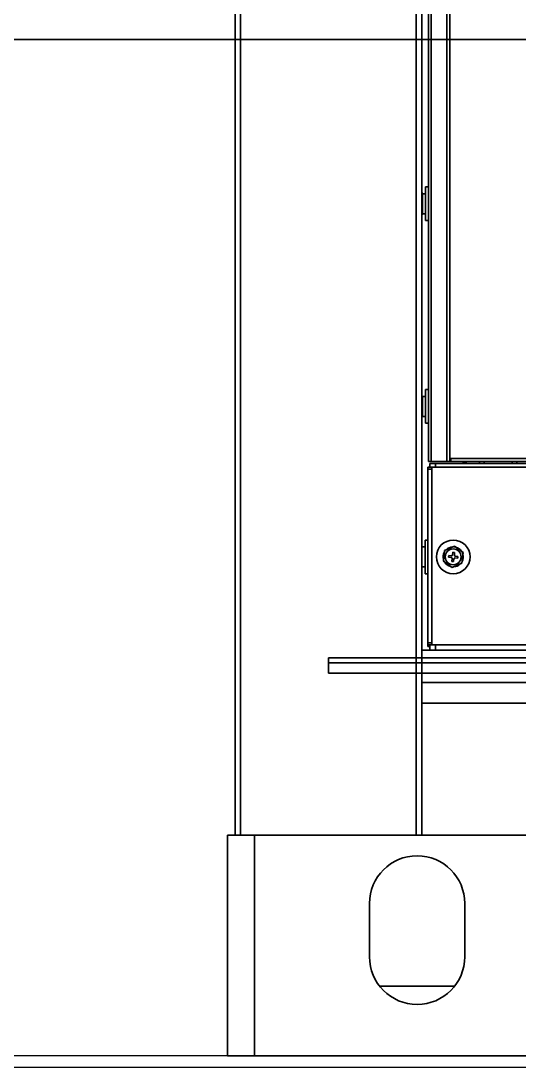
# Model space of a CAD drawing. Header units: millimetres. Extents: x 32496 to 166256, y 3504 to 23939.
# Drawn here: x 64974 to 65241, y 12081 to 12641 of the extents above; entities that cross this region are included whole.
import ezdxf

# ---------------------------------------------------------------- set-up
doc = ezdxf.new("R2010")
doc.units = ezdxf.units.MM
doc.layers.get('0').update_dxf_attribs({"lineweight": 35})

# ---------------------------------------------------------------- blocks, each defined once
blk = doc.blocks.new('DRGTJHYTHRTTR')
at = {"color": 7, "linetype": 'Continuous'}
blk.add_line((47579.04, -50335.69), (46024.04, -50335.69), dxfattribs=at)
blk = doc.blocks.new('8-1250')
at = {"linetype": 'Continuous'}
for p, q in [((-7957.13, -34766.29), (-7957.13, -32106.29)), ((-7954.13, -34766.29), (-7954.13, -32106.29)), ((-7860.13, -34766.29), (-7860.13, -32152.29)), ((-7843.83, -34566.29), (-7843.83, -34014.64)), ((-7842.13, -34017.58), (-7842.13, -34566.29)), ((-7857.13, -34766.29), (-7857.13, -34040.26)), ((-7852.13, -34040.26), (-7852.13, -34566.29)), ((-7853.53, -34425.64), (-7853.53, -34180.91)), ((-7855.13, -34419.29), (-7855.13, -34437.29)), ((-7853.53, -34419.29), (-7855.13, -34419.29)), ((-7856.73, -34422.82), (-7857, -34422.54)), ((-7856.73, -34433.76), (-7856.73, -34422.82)), ((-7855.13, -34422.94), (-7856.73, -34422.94)), ((-7853.53, -34430.91), (-7853.53, -34425.64)), ((-7856.73, -34433.76), (-7857, -34434.03)), ((-7855.13, -34433.64), (-7856.73, -34433.64)), ((-7853.53, -34566.29), (-7853.53, -34430.91)), ((-7853.53, -34437.29), (-7855.13, -34437.29)), ((-7856.73, -34531.32), (-7857, -34531.04)), ((-7856.73, -34542.26), (-7856.73, -34531.32)), ((-7855.13, -34531.44), (-7856.73, -34531.44)), ((-7855.13, -34527.79), (-7855.13, -34545.79)), ((-7853.53, -34527.79), (-7855.13, -34527.79)), ((-7856.73, -34542.26), (-7857, -34542.53)), ((-7855.13, -34542.14), (-7856.73, -34542.14)), ((-7853.53, -34545.79), (-7855.13, -34545.79)), ((-7841.63, -34566.29), (-7841.63, -34564.59)), ((-7841.63, -34564.59), (-7526.31, -34564.59)), ((-7853.83, -34664.29), (-7853.83, -34569.29)), ((-7523.6, -34569.29), (-7853.83, -34569.29)), ((-7851.83, -34570.29), (-7853.83, -34570.29)), ((-7843.83, -34566.29), (-7853.53, -34566.29)), ((-7852.83, -34569.29), (-7852.83, -34567.29)), ((-7787.03, -34567.29), (-7852.83, -34567.29)), ((-7851.83, -34569.29), (-7851.83, -34570.29)), ((-7851.83, -34570.29), (-7851.83, -34663.29)), ((-7849.83, -34567.29), (-7849.83, -34569.29)), ((-7525.33, -34566.29), (-7843.83, -34566.29)), ((-7833.33, -34566.29), (-7833.33, -34567.29)), ((-7826.33, -34567.29), (-7826.33, -34566.29)), ((-7823.83, -34567.29), (-7823.83, -34566.29)), ((-7808.83, -34567.29), (-7808.83, -34566.29)), ((-7806.33, -34567.29), (-7806.33, -34566.29)), ((-7855.43, -34608.29), (-7855.43, -34626.29)), ((-7853.83, -34608.29), (-7855.43, -34608.29)), ((-7855.43, -34611.94), (-7857.03, -34611.94)), ((-7845.61, -34619.63), (-7844.99, -34613.89)), ((-7844.99, -34613.89), (-7839.71, -34611.55)), ((-7840.72, -34616.24), (-7840.56, -34614.75)), ((-7840.56, -34614.75), (-7839.56, -34614.86)), ((-7839.56, -34614.86), (-7839.72, -34616.35)), ((-7839.71, -34611.55), (-7835.05, -34614.95)), ((-7835.66, -34620.69), (-7835.05, -34614.95)), ((-7840.94, -34623.03), (-7845.61, -34619.63)), ((-7842.87, -34617.52), (-7842.76, -34616.53)), ((-7841.38, -34617.68), (-7842.87, -34617.52)), ((-7842.76, -34616.53), (-7841.27, -34616.69)), ((-7841.09, -34619.72), (-7840.93, -34618.23)), ((-7840.1, -34619.83), (-7841.09, -34619.72)), ((-7835.66, -34620.69), (-7840.94, -34623.03)), ((-7839.94, -34618.34), (-7840.1, -34619.83)), ((-7837.9, -34618.05), (-7839.39, -34617.89)), ((-7839.28, -34616.9), (-7837.79, -34617.06)), ((-7837.79, -34617.06), (-7837.9, -34618.05)), ((-7855.43, -34622.64), (-7857.03, -34622.64)), ((-7853.83, -34626.29), (-7855.43, -34626.29)), ((-7853.83, -34663.29), (-7851.83, -34663.29)), ((-7853.83, -34664.29), (-7853.83, -34665.29)), ((-7468.75, -34664.29), (-7853.83, -34664.29)), ((-7852.83, -34665.29), (-7853.83, -34665.29)), ((-7852.83, -34664.88), (-7852.83, -34664.29)), ((-7852.83, -34667.29), (-7852.83, -34664.88)), ((-7851.83, -34663.29), (-7851.83, -34664.29)), ((-7849.83, -34664.29), (-7849.83, -34667.29)), ((-7907.13, -34679.48), (-7907.13, -34671.29)), ((-7001.13, -34671.29), (-7907.13, -34671.29)), ((-7507.6, -34667.29), (-7857.13, -34667.29)), ((3761.37, -34674.01), (-7907.13, -34674.01)), ((3761.37, -34679.48), (-7907.13, -34679.48)), ((3115.87, -34684.6), (-7857.13, -34684.6)), ((3115.87, -34695.54), (-7857.13, -34695.54)), ((-7961.13, -34766.29), (-7961.13, -34884.29)), ((-7961.13, -34766.29), (-7783.13, -34766.29)), ((-7946.63, -34884.29), (-7946.63, -34766.29)), ((-7885.13, -34831.29), (-7885.13, -34802.79)), ((-7834.13, -34802.79), (-7834.13, -34831.29)), ((-7839.7, -34847.03), (-7879.56, -34847.03)), ((-7783.13, -34884.29), (-7961.13, -34884.29))]:
    blk.add_line(p, q, dxfattribs=at)
for radius in [9, 4.25]:
    blk.add_circle((-7840.33, -34617.29), radius, dxfattribs=at)
for centre, radius, start, end in [((-7833.33, -34564.29), 3, 222.2942, 270), ((-7840.33, -34617.29), 5.35, 153.0614, 194.7408), ((-7840.33, -34617.29), 5.47, 137.9086, 149.8935), ((-7840.33, -34617.29), 5.35, 93.0614, 134.7408), ((-7840.33, -34617.29), 5.47, 77.9086, 89.8935), ((-7840.33, -34617.29), 5.35, 33.0614, 74.7408), ((-7840.33, -34617.29), 5.47, 17.9086, 29.8935), ((-7840.33, -34617.29), 5.47, 197.9086, 209.8935), ((-7840.33, -34617.29), 5.35, 213.0614, 254.7408), ((-7841.43, -34618.18), 0.5, 353.9011, 83.9011), ((-7841.22, -34616.19), 0.5, 263.9011, 353.9011), ((-7840.33, -34617.29), 5.35, 273.0614, 314.7408), ((-7839.44, -34618.39), 0.5, 83.9011, 173.9011), ((-7839.23, -34616.4), 0.5, 173.9011, 263.9011), ((-7840.33, -34617.29), 5.47, 317.9086, 329.8935), ((-7840.33, -34617.29), 5.35, 333.0614, 14.7408), ((-7840.33, -34617.29), 5.47, 257.9086, 269.8935), ((-7859.63, -34802.79), 25.5, 0, 180), ((-7859.63, -34831.29), 25.5, 180, 0)]:
    blk.add_arc(centre, radius, start, end, dxfattribs=at)
for points, knots in [([(-7856.73, -34425.03), (-7856.75, -34425.06), (-7856.85, -34425.17), (-7856.95, -34425.28), (-7857.03, -34425.36)], [0, 0, 0, 0, 0.244408, 1, 1, 1, 1]), ([(-7857, -34422.54), (-7856.97, -34422.57), (-7856.88, -34422.66), (-7856.79, -34422.76), (-7856.73, -34422.84)], [0, 0, 0, 0, 0.255062, 1, 1, 1, 1]), ([(-7857.03, -34431.13), (-7857, -34431.16), (-7856.9, -34431.27), (-7856.8, -34431.38), (-7856.73, -34431.47)], [0, 0, 0, 0, 0.255211, 1, 1, 1, 1]), ([(-7857, -34531.04), (-7856.97, -34531.07), (-7856.88, -34531.16), (-7856.79, -34531.26), (-7856.73, -34531.34)], [0, 0, 0, 0, 0.255062, 1, 1, 1, 1]), ([(-7856.73, -34533.53), (-7856.75, -34533.56), (-7856.85, -34533.67), (-7856.95, -34533.78), (-7857.03, -34533.86)], [0, 0, 0, 0, 0.244408, 1, 1, 1, 1]), ([(-7857.03, -34539.63), (-7857, -34539.66), (-7856.9, -34539.77), (-7856.8, -34539.88), (-7856.73, -34539.97)], [0, 0, 0, 0, 0.255211, 1, 1, 1, 1])]:
    blk.add_open_spline(points, degree=3, knots=knots, dxfattribs=at)
for points in [[(-7857.03, -34425.36), (-7856.92, -34425.57), (-7856.82, -34425.79), (-7856.73, -34426.02)], [(-7856.73, -34430.47), (-7856.82, -34430.7), (-7856.92, -34430.92), (-7857.03, -34431.13)], [(-7857.03, -34533.86), (-7856.92, -34534.07), (-7856.82, -34534.29), (-7856.73, -34534.52)], [(-7856.73, -34538.97), (-7856.82, -34539.2), (-7856.92, -34539.42), (-7857.03, -34539.63)]]:
    blk.add_open_spline(points, degree=3, dxfattribs=at)

msp = doc.modelspace()

# ---------------------------------------------------------------- linework, layer by layer
at = {"color": 6, "lineweight": 25}
msp.add_lwpolyline([(63904.988, 12081.132), (78477.571, 12081.132), (78477.571, 12087.168), (63904.988, 12087.168)], close=True, dxfattribs=at)

# ---------------------------------------------------------------- block references
at = {"color": 6}
msp.add_blockref('8-1250', (73046.131, 46971.457), dxfattribs=at)
msp.add_blockref('DRGTJHYTHRTTR', (17920.951, 62966.819))

doc.saveas('drawing.dxf')
